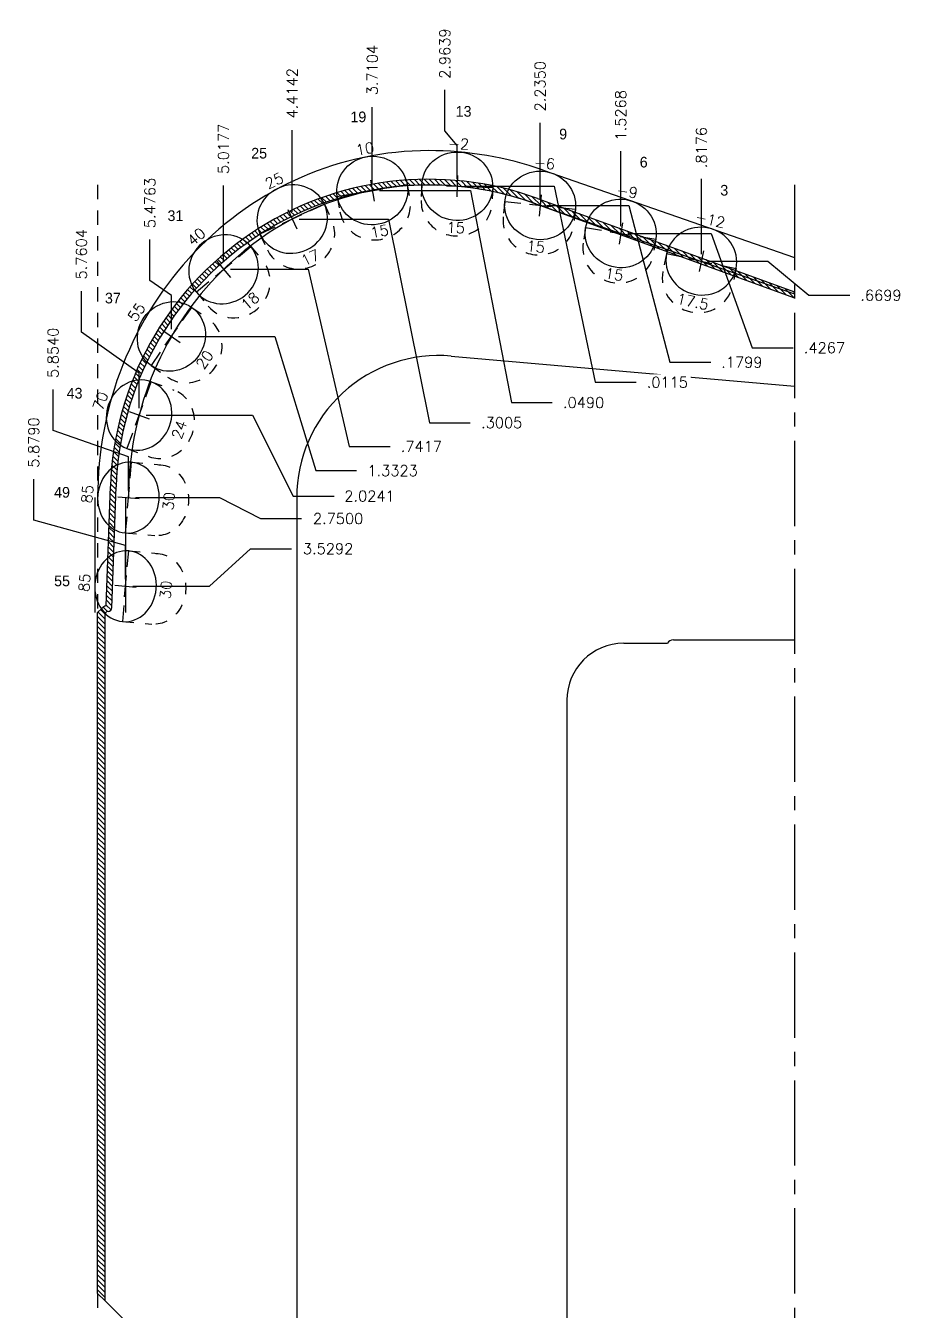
# Model space of a CAD drawing. Extents: x 129 to 184.4, y 10.4 to 28.2.
# Drawn here: x 161.34 to 169.06, y 16.85 to 28.16 of the extents above; entities that cross this region are included whole.
import ezdxf
from ezdxf.enums import TextEntityAlignment as Align

# ---------------------------------------------------------------- set-up
doc = ezdxf.new("R2010")
doc.units = 0
doc.header["$MEASUREMENT"] = 0
doc.header["$PDMODE"] = 35
doc.linetypes.add('CENTER2', pattern=[1.125, 0.75, -0.125, 0.125, -0.125])
doc.linetypes.add('HIDDEN2', pattern=[0.1875, 0.125, -0.0625])
doc.layers.get('0').update_dxf_attribs({"linetype": 'CONTINUOUS'})
doc.layers.get('Defpoints').update_dxf_attribs({"color": 10, "linetype": 'CONTINUOUS'})
doc.layers.add('Blade5', color=7, linetype='CONTINUOUS', true_color=0x0066cc)
doc.layers.add('CLine', color=5, linetype='CENTER2')
doc.layers.add('Dims', color=4, linetype='CONTINUOUS')
doc.styles.add('RomanS', font='romans')
doc.dimstyles.get("Standard").update_dxf_attribs({"dimtxt": 0.094, "dimasz": 0.18, "dimexe": 0.0625, "dimexo": 0.0625, "dimgap": 0.09, "dimtad": 0, "dimtih": 1, "dimtoh": 1, "dimdec": 4, "dimzin": 4, "dimdsep": 46, "dimtxsty": 'RomanS', "dimcen": 0.09, "dimazin": 1, "dimtfac": 1, "dimtdec": 4, "dimtofl": 0, "dimtmove": 0, "dimatfit": 1, "dimfxl": 1, "dimtfill": 1, "dimtolj": 1, "dimtzin": 0, "dimarcsym": 0})

# ---------------------------------------------------------------- blocks, each defined once
blk = doc.blocks.new('CMark')
at = {"layer": 'CLine'}
for p, q in [((-0.094, 0), (0.094, 0)), ((0, 0.094), (0, -0.094))]:
    blk.add_line(p, q, dxfattribs=at)
blk = doc.blocks.new('1613@30')
for p, q in [((-0.17, 0), (-0.312, 0)), ((0.171, 0), (0.312, 0))]:
    blk.add_line(p, q)
at = {"color": 8, "linetype": 'HIDDEN2', "ltscale": 0.5}
blk.add_line((-0.312, 0), (-0.312, -0.26), dxfattribs=at)
at = {"color": 8, "linetype": 'HIDDEN2', "ltscale": 0.5, "flags": 128}
blk.add_lwpolyline([(0.312, 0), (0.312, -0.26)], dxfattribs=at)
at = {"extrusion": (0, 0, -1)}
blk.add_ellipse((0, 0), major_axis=(-0.312, 0), ratio=0.866025, start_param=-3.141592653589793, end_param=3.141592653589793, dxfattribs=at)
at = {"color": 8, "linetype": 'HIDDEN2', "ltscale": 0.5, "extrusion": (0, 0, -1)}
blk.add_ellipse((0, -0.26), major_axis=(-0.312, 0), ratio=0.866025, start_param=3.068877, end_param=6.355901, dxfattribs=at)
blk.add_blockref('CMark', (0, 0))
at = {"style": 'RomanS'}
blk.add_text('30', height=0.094, dxfattribs=at).set_placement((0, -0.356), align=Align.MIDDLE_CENTER)
blk.add_attdef('ANG', text='', height=0.094, dxfattribs=at).set_placement((0, 0.287), align=Align.BOTTOM_CENTER)
blk = doc.blocks.new('1613@15')
for p, q in [((-0.17, 0), (-0.312, 0)), ((0.171, 0), (0.312, 0))]:
    blk.add_line(p, q)
at = {"color": 8, "linetype": 'HIDDEN2', "ltscale": 0.5}
blk.add_line((-0.312, 0), (-0.312, -0.135), dxfattribs=at)
at = {"color": 8, "linetype": 'HIDDEN2', "ltscale": 0.5, "flags": 128}
blk.add_lwpolyline([(0.312, 0), (0.312, -0.135)], dxfattribs=at)
blk.add_ellipse((0, 0), major_axis=(-0.312, 0), ratio=0.965926, start_param=-3.141592653589793, end_param=3.141592653589793)
at = {"color": 8, "linetype": 'HIDDEN2', "ltscale": 0.5}
blk.add_ellipse((0, -0.135), major_axis=(-0.312, 0), ratio=0.965926, start_param=0, end_param=3.141593, dxfattribs=at)
blk.add_blockref('CMark', (0, 0))
at = {"style": 'RomanS'}
blk.add_text('15', height=0.094, dxfattribs=at).set_placement((0, -0.364), align=Align.MIDDLE_CENTER)
blk.add_attdef('ANG', text='', height=0.094, dxfattribs=at).set_placement((0, 0.298), align=Align.BOTTOM_CENTER)
blk = doc.blocks.new('1613@17')
for p, q in [((-0.17, 0), (-0.313, 0)), ((0.171, 0), (0.312, 0))]:
    blk.add_line(p, q)
at = {"color": 8, "linetype": 'HIDDEN2', "ltscale": 0.5}
blk.add_line((-0.313, 0), (-0.313, -0.152), dxfattribs=at)
at = {"color": 8, "linetype": 'HIDDEN2', "ltscale": 0.5, "flags": 128}
blk.add_lwpolyline([(0.312, 0), (0.312, -0.152)], dxfattribs=at)
blk.add_ellipse((0, 0), major_axis=(-0.312, 0), ratio=0.95632, start_param=3.141593, end_param=9.424778)
at = {"color": 8, "linetype": 'HIDDEN2', "ltscale": 0.5}
blk.add_ellipse((0, -0.152), major_axis=(-0.312, 0), ratio=0.95632, start_param=0, end_param=3.141593, dxfattribs=at)
blk.add_blockref('CMark', (0, 0))
at = {"style": 'RomanS'}
blk.add_text('17', height=0.094, dxfattribs=at).set_placement((0.001, -0.373), align=Align.MIDDLE_CENTER)
blk.add_attdef('ANG', text='', height=0.094, dxfattribs=at).set_placement((0, 0.298), align=Align.BOTTOM_CENTER)
blk = doc.blocks.new('1613@18')
for p, q in [((-0.17, 0), (-0.312, 0)), ((0.171, 0), (0.312, 0))]:
    blk.add_line(p, q)
at = {"color": 8, "linetype": 'HIDDEN2', "ltscale": 0.5}
blk.add_line((-0.312, 0), (-0.312, -0.159), dxfattribs=at)
at = {"color": 8, "linetype": 'HIDDEN2', "ltscale": 0.5, "flags": 128}
blk.add_lwpolyline([(0.312, 0), (0.312, -0.159)], dxfattribs=at)
at = {"extrusion": (0, 0, -1)}
blk.add_ellipse((0, 0), major_axis=(-0.312, 0), ratio=0.95104, start_param=-3.141592653589793, end_param=3.141592653589793, dxfattribs=at)
at = {"color": 8, "linetype": 'HIDDEN2', "ltscale": 0.5}
blk.add_ellipse((0, -0.161), major_axis=(0.312, 0), ratio=0.953717, start_param=3.141593, end_param=6.283185, dxfattribs=at)
blk.add_blockref('CMark', (0, 0))
at = {"style": 'RomanS'}
blk.add_text('18', height=0.094, dxfattribs=at).set_placement((0, -0.364), align=Align.MIDDLE_CENTER)
blk.add_attdef('ANG', text='', height=0.094, dxfattribs=at).set_placement((0, 0.298), align=Align.BOTTOM_CENTER)
blk = doc.blocks.new('1613@20')
for p, q in [((-0.17, 0), (-0.312, 0)), ((0.171, 0), (0.312, 0))]:
    blk.add_line(p, q)
at = {"color": 8, "linetype": 'HIDDEN2', "ltscale": 0.5}
blk.add_line((-0.312, 0), (-0.312, -0.178), dxfattribs=at)
at = {"color": 8, "linetype": 'HIDDEN2', "ltscale": 0.5, "flags": 128}
blk.add_lwpolyline([(0.312, 0), (0.312, -0.178)], dxfattribs=at)
blk.add_ellipse((0, 0), major_axis=(-0.312, 0), ratio=0.939693, start_param=-3.141592653589793, end_param=3.141592653589793)
at = {"color": 8, "linetype": 'HIDDEN2', "ltscale": 0.5}
blk.add_ellipse((0, -0.178), major_axis=(-0.312, 0), ratio=0.939693, start_param=0, end_param=3.141593, dxfattribs=at)
blk.add_blockref('CMark', (0, 0))
at = {"style": 'RomanS'}
blk.add_text('20', height=0.094, dxfattribs=at).set_placement((0, -0.356), align=Align.MIDDLE_CENTER)
blk.add_attdef('ANG', text='', height=0.094, dxfattribs=at).set_placement((0, 0.298), align=Align.BOTTOM_CENTER)
blk = doc.blocks.new('1613@24')
for p, q in [((-0.17, 0), (-0.313, 0)), ((0.171, 0), (0.312, 0))]:
    blk.add_line(p, q)
at = {"color": 8, "linetype": 'HIDDEN2', "ltscale": 0.5}
blk.add_line((-0.313, 0), (-0.313, -0.212), dxfattribs=at)
at = {"color": 8, "linetype": 'HIDDEN2', "ltscale": 0.5, "flags": 128}
blk.add_lwpolyline([(0.312, 0), (0.312, -0.212)], dxfattribs=at)
blk.add_ellipse((0, 0), major_axis=(-0.312, 0), ratio=0.913536, start_param=3.141593, end_param=9.424778)
at = {"color": 8, "linetype": 'HIDDEN2', "ltscale": 0.5}
blk.add_ellipse((0, -0.212), major_axis=(-0.312, 0), ratio=0.910656, start_param=0, end_param=3.141593, dxfattribs=at)
blk.add_blockref('CMark', (0, 0))
at = {"style": 'RomanS'}
blk.add_text('24', height=0.094, dxfattribs=at).set_placement((0, -0.376), align=Align.MIDDLE_CENTER)
blk.add_attdef('ANG', text='', height=0.094, dxfattribs=at).set_placement((0, 0.287), align=Align.BOTTOM_CENTER)
blk = doc.blocks.new('*D113')
at = {"layer": 'Defpoints', "color": 0, "transparency": 16777216}
for p in [(167.275, 26.81), (168.093, 26.757), (167.275, 26.087)]:
    blk.add_point(p, dxfattribs=at)
at = {"layer": 'Dims', "color": 0, "lineweight": -2, "transparency": 16777216}
for p, q in [((167.275, 26.45), (167.275, 26.81)), ((167.275, 26.447), (167.275, 26.45)), ((167.275, 26.149), (167.275, 26.447))]:
    blk.add_line(p, q, dxfattribs=at)
at = {"layer": 'Dims', "color": 0, "transparency": 16777216, "insert": (167.275, 27.085), "char_height": 0.094, "attachment_point": 5, "rotation": 90, "style": 'RomanS', "bg_fill": 3, "box_fill_scale": 1.25, "bg_fill_color": 256, "bg_fill_true_color": 13158600, "bg_fill_transparency": 0}
blk.add_mtext('\\A1;.8176', dxfattribs=at)
blk = doc.blocks.new('*D114')
at = {"layer": 'Defpoints', "color": 0, "transparency": 16777216}
for p in [(168.093, 26.757), (167.275, 26.087), (168.58, 25.787)]:
    blk.add_point(p, dxfattribs=at)
at = {"layer": 'Dims', "color": 0, "lineweight": -2, "transparency": 16777216}
for p, q in [((167.338, 26.087), (167.86, 26.087)), ((167.86, 26.087), (168.22, 25.787)), ((168.22, 25.787), (168.58, 25.787))]:
    blk.add_line(p, q, dxfattribs=at)
at = {"layer": 'Dims', "color": 0, "transparency": 16777216, "insert": (168.854, 25.787), "char_height": 0.094, "attachment_point": 5, "style": 'RomanS', "bg_fill": 3, "box_fill_scale": 1.25, "bg_fill_color": 256, "bg_fill_true_color": 13158600, "bg_fill_transparency": 0}
blk.add_mtext('\\A1;.6699', dxfattribs=at)
blk = doc.blocks.new('*D115')
at = {"layer": 'Defpoints', "color": 0, "transparency": 16777216}
for p in [(163.678, 27.24), (168.093, 26.757), (163.678, 26.456)]:
    blk.add_point(p, dxfattribs=at)
at = {"layer": 'Dims', "color": 0, "lineweight": -2, "transparency": 16777216}
for p, q in [((163.678, 26.88), (163.678, 27.24)), ((163.678, 26.816), (163.678, 26.88)), ((163.678, 26.519), (163.678, 26.816))]:
    blk.add_line(p, q, dxfattribs=at)
at = {"layer": 'Dims', "color": 0, "transparency": 16777216, "insert": (163.678, 27.563), "char_height": 0.094, "attachment_point": 5, "rotation": 90, "style": 'RomanS', "bg_fill": 3, "box_fill_scale": 1.25, "bg_fill_color": 256, "bg_fill_true_color": 13158600, "bg_fill_transparency": 0}
blk.add_mtext('\\A1;4.4142', dxfattribs=at)
blk = doc.blocks.new('*D116')
at = {"layer": 'Defpoints', "color": 0, "transparency": 16777216}
for p in [(168.093, 26.757), (163.678, 26.456), (165.244, 24.666)]:
    blk.add_point(p, dxfattribs=at)
at = {"layer": 'Dims', "color": 0, "lineweight": -2, "transparency": 16777216}
for p, q in [((163.741, 26.456), (164.524, 26.456)), ((164.524, 26.456), (164.884, 24.666)), ((164.884, 24.666), (165.244, 24.666))]:
    blk.add_line(p, q, dxfattribs=at)
at = {"layer": 'Dims', "color": 0, "transparency": 16777216, "insert": (165.52, 24.666), "char_height": 0.094, "attachment_point": 5, "style": 'RomanS', "bg_fill": 3, "box_fill_scale": 1.25, "bg_fill_color": 256, "bg_fill_true_color": 13158600, "bg_fill_transparency": 0}
blk.add_mtext('\\A1;.3005', dxfattribs=at)
blk = doc.blocks.new('*D117')
at = {"layer": 'Defpoints', "color": 0, "transparency": 16777216}
for p in [(163.074, 26.751), (168.093, 26.757), (163.075, 26.015)]:
    blk.add_point(p, dxfattribs=at)
at = {"layer": 'Dims', "color": 0, "lineweight": -2, "transparency": 16777216}
for p, q in [((163.074, 26.391), (163.074, 26.751)), ((163.075, 26.375), (163.074, 26.391)), ((163.075, 26.077), (163.075, 26.375))]:
    blk.add_line(p, q, dxfattribs=at)
at = {"layer": 'Dims', "color": 0, "transparency": 16777216, "insert": (163.074, 27.074), "char_height": 0.094, "attachment_point": 5, "rotation": 90, "style": 'RomanS', "bg_fill": 3, "box_fill_scale": 1.25, "bg_fill_color": 256, "bg_fill_true_color": 13158600, "bg_fill_transparency": 0}
blk.add_mtext('\\A1;5.0177', dxfattribs=at)
blk = doc.blocks.new('*D118')
at = {"layer": 'Defpoints', "color": 0, "transparency": 16777216}
for p in [(168.093, 26.757), (163.075, 26.015), (164.539, 24.457)]:
    blk.add_point(p, dxfattribs=at)
at = {"layer": 'Dims', "color": 0, "lineweight": -2, "transparency": 16777216}
for p, q in [((163.137, 26.015), (163.819, 26.015)), ((163.819, 26.015), (164.179, 24.457)), ((164.179, 24.457), (164.539, 24.457))]:
    blk.add_line(p, q, dxfattribs=at)
at = {"layer": 'Dims', "color": 0, "transparency": 16777216, "insert": (164.814, 24.457), "char_height": 0.094, "attachment_point": 5, "style": 'RomanS', "bg_fill": 3, "box_fill_scale": 1.25, "bg_fill_color": 256, "bg_fill_true_color": 13158600, "bg_fill_transparency": 0}
blk.add_mtext('\\A1;.7417', dxfattribs=at)
blk = doc.blocks.new('*D119')
at = {"layer": 'Defpoints', "color": 0, "transparency": 16777216}
for p in [(168.093, 26.757), (162.428, 26.276), (162.616, 25.424)]:
    blk.add_point(p, dxfattribs=at)
at = {"layer": 'Dims', "color": 0, "lineweight": -2, "transparency": 16777216}
for p, q in [((162.428, 25.916), (162.428, 26.276)), ((162.616, 25.784), (162.428, 25.916)), ((162.616, 25.487), (162.616, 25.784))]:
    blk.add_line(p, q, dxfattribs=at)
at = {"layer": 'Dims', "color": 0, "transparency": 16777216, "insert": (162.428, 26.598), "char_height": 0.094, "attachment_point": 5, "rotation": 90, "style": 'RomanS', "bg_fill": 3, "box_fill_scale": 1.25, "bg_fill_color": 256, "bg_fill_true_color": 13158600, "bg_fill_transparency": 0}
blk.add_mtext('\\A1;5.4763', dxfattribs=at)
blk = doc.blocks.new('*D120')
at = {"layer": 'Defpoints', "color": 0, "transparency": 16777216}
for p in [(168.093, 26.757), (162.616, 25.424), (164.245, 24.244)]:
    blk.add_point(p, dxfattribs=at)
at = {"layer": 'Dims', "color": 0, "lineweight": -2, "transparency": 16777216}
for p, q in [((162.679, 25.424), (163.525, 25.424)), ((163.525, 25.424), (163.885, 24.244)), ((163.885, 24.244), (164.245, 24.244))]:
    blk.add_line(p, q, dxfattribs=at)
at = {"layer": 'Dims', "color": 0, "transparency": 16777216, "insert": (164.561, 24.244), "char_height": 0.094, "attachment_point": 5, "style": 'RomanS', "bg_fill": 3, "box_fill_scale": 1.25, "bg_fill_color": 256, "bg_fill_true_color": 13158600, "bg_fill_transparency": 0}
blk.add_mtext('\\A1;1.3323', dxfattribs=at)
blk = doc.blocks.new('*D121')
at = {"layer": 'Defpoints', "color": 0, "transparency": 16777216}
for p in [(168.093, 26.757), (161.825, 25.822), (162.332, 24.733)]:
    blk.add_point(p, dxfattribs=at)
at = {"layer": 'Dims', "color": 0, "lineweight": -2, "transparency": 16777216}
for p, q in [((161.825, 25.462), (161.825, 25.822)), ((162.332, 25.102), (161.825, 25.462)), ((162.332, 24.795), (162.332, 25.102))]:
    blk.add_line(p, q, dxfattribs=at)
at = {"layer": 'Dims', "color": 0, "transparency": 16777216, "insert": (161.825, 26.147), "char_height": 0.094, "attachment_point": 5, "rotation": 90, "style": 'RomanS', "bg_fill": 3, "box_fill_scale": 1.25, "bg_fill_color": 256, "bg_fill_true_color": 13158600, "bg_fill_transparency": 0}
blk.add_mtext('\\A1;5.7604', dxfattribs=at)
blk = doc.blocks.new('*D122')
at = {"layer": 'Defpoints', "color": 0, "transparency": 16777216}
for p in [(168.093, 26.757), (162.332, 24.733), (164.048, 24.021)]:
    blk.add_point(p, dxfattribs=at)
at = {"layer": 'Dims', "color": 0, "lineweight": -2, "transparency": 16777216}
for p, q in [((162.395, 24.733), (163.328, 24.733)), ((163.328, 24.733), (163.688, 24.021)), ((163.688, 24.021), (164.048, 24.021))]:
    blk.add_line(p, q, dxfattribs=at)
at = {"layer": 'Dims', "color": 0, "transparency": 16777216, "insert": (164.358, 24.021), "char_height": 0.094, "attachment_point": 5, "style": 'RomanS', "bg_fill": 3, "box_fill_scale": 1.25, "bg_fill_color": 256, "bg_fill_true_color": 13158600, "bg_fill_transparency": 0}
blk.add_mtext('\\A1;2.0241', dxfattribs=at)
blk = doc.blocks.new('*D123')
at = {"layer": 'Defpoints', "color": 0, "transparency": 16777216}
for p in [(166.566, 27.053), (168.093, 26.757), (166.566, 26.33)]:
    blk.add_point(p, dxfattribs=at)
at = {"layer": 'Dims', "color": 0, "lineweight": -2, "transparency": 16777216}
for p, q in [((166.566, 26.693), (166.566, 27.053)), ((166.566, 26.69), (166.566, 26.693)), ((166.566, 26.393), (166.566, 26.69))]:
    blk.add_line(p, q, dxfattribs=at)
at = {"layer": 'Dims', "color": 0, "transparency": 16777216, "insert": (166.566, 27.369), "char_height": 0.094, "attachment_point": 5, "rotation": 90, "style": 'RomanS', "bg_fill": 3, "box_fill_scale": 1.25, "bg_fill_color": 256, "bg_fill_true_color": 13158600, "bg_fill_transparency": 0}
blk.add_mtext('\\A1;1.5268', dxfattribs=at)
blk = doc.blocks.new('*D124')
at = {"layer": 'Defpoints', "color": 0, "transparency": 16777216}
for p in [(168.093, 26.757), (166.566, 26.33), (168.081, 25.325)]:
    blk.add_point(p, dxfattribs=at)
at = {"layer": 'Dims', "color": 0, "lineweight": -2, "transparency": 16777216}
for p, q in [((166.628, 26.33), (167.361, 26.33)), ((167.361, 26.33), (167.721, 25.325)), ((167.721, 25.325), (168.081, 25.325))]:
    blk.add_line(p, q, dxfattribs=at)
at = {"layer": 'Dims', "color": 0, "transparency": 16777216, "insert": (168.357, 25.325), "char_height": 0.094, "attachment_point": 5, "style": 'RomanS', "bg_fill": 3, "box_fill_scale": 1.25, "bg_fill_color": 256, "bg_fill_true_color": 13158600, "bg_fill_transparency": 0}
blk.add_mtext('\\A1;.4267', dxfattribs=at)
blk = doc.blocks.new('*D125')
at = {"layer": 'Defpoints', "color": 0, "transparency": 16777216}
for p in [(165.858, 27.302), (168.093, 26.757), (165.858, 26.577)]:
    blk.add_point(p, dxfattribs=at)
at = {"layer": 'Dims', "color": 0, "lineweight": -2, "transparency": 16777216}
for p, q in [((165.858, 26.942), (165.858, 27.302)), ((165.858, 26.937), (165.858, 26.942)), ((165.858, 26.639), (165.858, 26.937))]:
    blk.add_line(p, q, dxfattribs=at)
at = {"layer": 'Dims', "color": 0, "transparency": 16777216, "insert": (165.858, 27.625), "char_height": 0.094, "attachment_point": 5, "rotation": 90, "style": 'RomanS', "bg_fill": 3, "box_fill_scale": 1.25, "bg_fill_color": 256, "bg_fill_true_color": 13158600, "bg_fill_transparency": 0}
blk.add_mtext('\\A1;2.2350', dxfattribs=at)
blk = doc.blocks.new('*D126')
at = {"layer": 'Defpoints', "color": 0, "transparency": 16777216}
for p in [(168.093, 26.757), (165.858, 26.577), (167.357, 25.198)]:
    blk.add_point(p, dxfattribs=at)
at = {"layer": 'Dims', "color": 0, "lineweight": -2, "transparency": 16777216}
for p, q in [((165.92, 26.577), (166.637, 26.577)), ((166.637, 26.577), (166.997, 25.198)), ((166.997, 25.198), (167.357, 25.198))]:
    blk.add_line(p, q, dxfattribs=at)
at = {"layer": 'Dims', "color": 0, "transparency": 16777216, "insert": (167.631, 25.198), "char_height": 0.094, "attachment_point": 5, "style": 'RomanS', "bg_fill": 3, "box_fill_scale": 1.25, "bg_fill_color": 256, "bg_fill_true_color": 13158600, "bg_fill_transparency": 0}
blk.add_mtext('\\A1;.1799', dxfattribs=at)
blk = doc.blocks.new('*D127')
at = {"layer": 'Defpoints', "color": 0, "transparency": 16777216}
for p in [(165.02, 27.592), (165.129, 26.745), (168.093, 26.757)]:
    blk.add_point(p, dxfattribs=at)
at = {"layer": 'Dims', "color": 0, "lineweight": -2, "transparency": 16777216}
for p, q in [((165.02, 27.232), (165.02, 27.592)), ((165.129, 27.105), (165.02, 27.232)), ((165.129, 26.808), (165.129, 27.105))]:
    blk.add_line(p, q, dxfattribs=at)
at = {"layer": 'Dims', "color": 0, "transparency": 16777216, "insert": (165.02, 27.912), "char_height": 0.094, "attachment_point": 5, "rotation": 90, "style": 'RomanS', "bg_fill": 3, "box_fill_scale": 1.25, "bg_fill_color": 256, "bg_fill_true_color": 13158600, "bg_fill_transparency": 0}
blk.add_mtext('\\A1;2.9639', dxfattribs=at)
blk = doc.blocks.new('*D128')
at = {"layer": 'Defpoints', "color": 0, "transparency": 16777216}
for p in [(165.129, 26.745), (168.093, 26.757), (166.701, 25.021)]:
    blk.add_point(p, dxfattribs=at)
at = {"layer": 'Dims', "color": 0, "lineweight": -2, "transparency": 16777216}
for p, q in [((165.191, 26.745), (165.981, 26.745)), ((165.981, 26.745), (166.341, 25.021)), ((166.341, 25.021), (166.701, 25.021))]:
    blk.add_line(p, q, dxfattribs=at)
at = {"layer": 'Dims', "color": 0, "transparency": 16777216, "insert": (166.976, 25.021), "char_height": 0.094, "attachment_point": 5, "style": 'RomanS', "bg_fill": 3, "box_fill_scale": 1.25, "bg_fill_color": 256, "bg_fill_true_color": 13158600, "bg_fill_transparency": 0}
blk.add_mtext('\\A1;.0115', dxfattribs=at)
blk = doc.blocks.new('*D129')
at = {"layer": 'Defpoints', "color": 0, "transparency": 16777216}
for p in [(164.382, 27.442), (164.382, 26.708), (168.093, 26.757)]:
    blk.add_point(p, dxfattribs=at)
at = {"layer": 'Dims', "color": 0, "lineweight": -2, "transparency": 16777216}
for p, q in [((164.382, 27.082), (164.382, 27.442)), ((164.382, 27.068), (164.382, 27.082)), ((164.382, 26.77), (164.382, 27.068))]:
    blk.add_line(p, q, dxfattribs=at)
at = {"layer": 'Dims', "color": 0, "transparency": 16777216, "insert": (164.382, 27.767), "char_height": 0.094, "attachment_point": 5, "rotation": 90, "style": 'RomanS', "bg_fill": 3, "box_fill_scale": 1.25, "bg_fill_color": 256, "bg_fill_true_color": 13158600, "bg_fill_transparency": 0}
blk.add_mtext('\\A1;3.7104', dxfattribs=at)
blk = doc.blocks.new('*D130')
at = {"layer": 'Defpoints', "color": 0, "transparency": 16777216}
for p in [(164.382, 26.708), (168.093, 26.757), (165.965, 24.843)]:
    blk.add_point(p, dxfattribs=at)
at = {"layer": 'Dims', "color": 0, "lineweight": -2, "transparency": 16777216}
for p, q in [((164.445, 26.708), (165.245, 26.708)), ((165.245, 26.708), (165.605, 24.843)), ((165.605, 24.843), (165.965, 24.843))]:
    blk.add_line(p, q, dxfattribs=at)
at = {"layer": 'Dims', "color": 0, "transparency": 16777216, "insert": (166.24, 24.843), "char_height": 0.094, "attachment_point": 5, "style": 'RomanS', "bg_fill": 3, "box_fill_scale": 1.25, "bg_fill_color": 256, "bg_fill_true_color": 13158600, "bg_fill_transparency": 0}
blk.add_mtext('\\A1;.0490', dxfattribs=at)
blk = doc.blocks.new('*D131')
at = {"layer": 'Defpoints', "color": 0, "transparency": 16777216}
for p in [(168.093, 26.757), (161.576, 24.957), (162.239, 24.007)]:
    blk.add_point(p, dxfattribs=at)
at = {"layer": 'Dims', "color": 0, "lineweight": -2, "transparency": 16777216}
for p, q in [((161.576, 24.597), (161.576, 24.957)), ((162.239, 24.367), (161.576, 24.597)), ((162.239, 24.069), (162.239, 24.367))]:
    blk.add_line(p, q, dxfattribs=at)
at = {"layer": 'Dims', "color": 0, "transparency": 16777216, "insert": (161.576, 25.28), "char_height": 0.094, "attachment_point": 5, "rotation": 90, "style": 'RomanS', "bg_fill": 3, "box_fill_scale": 1.25, "bg_fill_color": 256, "bg_fill_true_color": 13158600, "bg_fill_transparency": 0}
blk.add_mtext('\\A1;5.8540', dxfattribs=at)
blk = doc.blocks.new('*D132')
at = {"layer": 'Defpoints', "color": 0, "transparency": 16777216}
for p in [(168.093, 26.757), (162.239, 24.007), (163.76, 23.822)]:
    blk.add_point(p, dxfattribs=at)
at = {"layer": 'Dims', "color": 0, "lineweight": -2, "transparency": 16777216}
for p, q in [((162.301, 24.007), (163.04, 24.007)), ((163.04, 24.007), (163.4, 23.822)), ((163.4, 23.822), (163.76, 23.822))]:
    blk.add_line(p, q, dxfattribs=at)
at = {"layer": 'Dims', "color": 0, "transparency": 16777216, "insert": (164.082, 23.822), "char_height": 0.094, "attachment_point": 5, "style": 'RomanS', "bg_fill": 3, "box_fill_scale": 1.25, "bg_fill_color": 256, "bg_fill_true_color": 13158600, "bg_fill_transparency": 0}
blk.add_mtext('\\A1;2.7500', dxfattribs=at)
blk = doc.blocks.new('*D133')
at = {"layer": 'Defpoints', "color": 0, "transparency": 16777216}
for p in [(168.093, 26.757), (161.406, 24.168), (162.214, 23.227)]:
    blk.add_point(p, dxfattribs=at)
at = {"layer": 'Dims', "color": 0, "lineweight": -2, "transparency": 16777216}
for p, q in [((161.406, 23.808), (161.406, 24.168)), ((162.214, 23.587), (161.406, 23.808)), ((162.214, 23.29), (162.214, 23.587))]:
    blk.add_line(p, q, dxfattribs=at)
at = {"layer": 'Dims', "color": 0, "transparency": 16777216, "insert": (161.406, 24.491), "char_height": 0.094, "attachment_point": 5, "rotation": 90, "style": 'RomanS', "bg_fill": 3, "box_fill_scale": 1.25, "bg_fill_color": 256, "bg_fill_true_color": 13158600, "bg_fill_transparency": 0}
blk.add_mtext('\\A1;5.8790', dxfattribs=at)
blk = doc.blocks.new('*D134')
at = {"layer": 'Defpoints', "color": 0, "transparency": 16777216}
for p in [(168.093, 26.757), (163.671, 23.557), (162.214, 23.227)]:
    blk.add_point(p, dxfattribs=at)
at = {"layer": 'Dims', "color": 0, "lineweight": -2, "transparency": 16777216}
for p, q in [((162.951, 23.227), (163.311, 23.557)), ((163.311, 23.557), (163.671, 23.557)), ((162.276, 23.227), (162.951, 23.227))]:
    blk.add_line(p, q, dxfattribs=at)
at = {"layer": 'Dims', "color": 0, "transparency": 16777216, "insert": (163.994, 23.557), "char_height": 0.094, "attachment_point": 5, "style": 'RomanS', "bg_fill": 3, "box_fill_scale": 1.25, "bg_fill_color": 256, "bg_fill_true_color": 13158600, "bg_fill_transparency": 0}
blk.add_mtext('\\A1;3.5292', dxfattribs=at)
blk = doc.blocks.new('1613@17.5')
for p, q in [((-0.17, 0), (-0.312, 0)), ((0.171, 0), (0.312, 0))]:
    blk.add_line(p, q)
at = {"color": 8, "linetype": 'HIDDEN2', "ltscale": 0.5}
blk.add_line((-0.312, 0), (-0.312, -0.159), dxfattribs=at)
at = {"color": 8, "linetype": 'HIDDEN2', "ltscale": 0.5, "flags": 128}
blk.add_lwpolyline([(0.312, 0), (0.312, -0.159)], dxfattribs=at)
at = {"extrusion": (0, 0, -1)}
blk.add_ellipse((0, 0), major_axis=(-0.312, 0), ratio=0.953717, start_param=-3.141592653589793, end_param=3.141592653589793, dxfattribs=at)
at = {"color": 8, "linetype": 'HIDDEN2', "ltscale": 0.5}
blk.add_ellipse((0, -0.159), major_axis=(0.312, 0), ratio=0.953717, start_param=3.141593, end_param=6.283185, dxfattribs=at)
blk.add_blockref('CMark', (0, 0))
at = {"style": 'RomanS'}
blk.add_text('17.5', height=0.094, dxfattribs=at).set_placement((0, -0.364), align=Align.MIDDLE_CENTER)
blk.add_attdef('ANG', text='', height=0.094, dxfattribs=at).set_placement((0, 0.298), align=Align.BOTTOM_CENTER)

msp = doc.modelspace()

# ---------------------------------------------------------------- hatches: boundary and pattern name
h = msp.add_hatch()
h.set_pattern_fill('ANSI31', color=8, scale=0.25, angle=90)
h.set_pattern_definition([(135, (132.462972, 25.50668), (-0.022097087, -0.022097087), [])])
h.paths.add_polyline_path([(162.03016, 22.97543, -0.41421356), (162.06141, 23.00668, 0.40402623), (162.09264, 23.03683), (162.12986, 24.10265, -0.50952545), (165.81874, 26.59083), (168.09266, 25.76319), (168.09266, 25.8164), (165.83585, 26.63781, 0.50952545), (162.07989, 24.10439), (162.04324, 23.05462, 0.14085858), (162.00396, 23.03288), (161.96766, 22.99658), (161.96766, 17.00738), (162.03016, 16.94488)])

# ---------------------------------------------------------------- linework, layer by layer
at = {"color": 6}
for p, q in [((165.88338, 26.88824), (168.09266, 26.11756)), ((165.78395, 26.60323), (168.09266, 25.79787)), ((161.94266, 24.00668), (161.94266, 22.99658)), ((162.21363, 24.00668), (162.21363, 22.99658))]:
    msp.add_line(p, q, dxfattribs=at)
at = {"color": 1, "linetype": 'HIDDEN2'}
for p, q in [((161.96766, 26.75668), (161.96766, 22.99658)), ((161.96766, 17.00738), (161.96766, 14.75668))]:
    msp.add_line(p, q, dxfattribs=at)
for p, q in [((165.81874, 26.59083), (168.09266, 25.76319)), ((162.09264, 23.03683), (162.12986, 24.10265)), ((162.03016, 22.97543), (162.03016, 16.94488)), ((167.03016, 22.75668), (168.09266, 22.75668)), ((166.59266, 22.72543), (166.97604, 22.72543)), ((166.09266, 22.22543), (166.09266, 16.75668)), ((162.03016, 16.94488), (162.59266, 16.38238))]:
    msp.add_line(p, q)
at = {"color": 8}
for p, q in [((165.83585, 26.63781), (168.09266, 25.8164)), ((168.09266, 25.8164), (168.09266, 25.76319)), ((165.07661, 25.25192), (168.09266, 24.98805)), ((162.04324, 23.05462), (162.07989, 24.10439)), ((163.71766, 24.00668), (163.71766, 15.73286)), ((162.00396, 23.03288), (161.96766, 22.99658)), ((161.96766, 17.00738), (161.96766, 22.99658)), ((161.96766, 17.00738), (162.03016, 16.94488))]:
    msp.add_line(p, q, dxfattribs=at)
at = {"color": 8, "lineweight": 0}
for p, q in [((162.00396, 23.03288), (161.96766, 22.99658)), ((161.96766, 22.99658), (161.96766, 17.00738)), ((161.96766, 17.00738), (162.03016, 16.94488))]:
    msp.add_line(p, q, dxfattribs=at)
at = {"color": 6}
for radius in [3.05185, 2.75]:
    msp.add_arc((164.87819, 24.00668), radius, 70.769487, 90, dxfattribs=at)
at = {"color": 8}
for centre, radius, start, end in [((164.87819, 24.00668), 2.8, 70, 178), ((164.96766, 24.00668), 1.25, 85, 180), ((162.06141, 22.97543), 0.08125, 102.928591, 135), ((162.06141, 22.97543), 0.08125, 103.342364, 135)]:
    msp.add_arc(centre, radius, start, end, dxfattribs=at)
for centre, radius, start, end in [((164.87819, 24.00668), 2.75, 70, 178), ((162.06141, 22.97543), 0.03125, 90, 180), ((162.06141, 23.03793), 0.03125, 270, 0), ((167.03016, 22.69418), 0.0625, 90, 150), ((166.59266, 22.22543), 0.5, 90, 180)]:
    msp.add_arc(centre, radius, start, end)
at = {"color": 6}
for major_axis, ratio in [((0, 3.05185), 0.95369139), ((0, 2.75), 0.95983893)]:
    msp.add_ellipse((164.87819, 24.00668), major_axis=major_axis, ratio=ratio, start_param=0, end_param=1.57079633, dxfattribs=at)
at = {"layer": 'CLine'}
msp.add_line((168.09266, 26.75668), (168.09266, 14.75668), dxfattribs=at)

# ---------------------------------------------------------------- block references
at = {"layer": 'Blade5'}
for name, p, rotation, values in [('1613@15', (164.38224, 26.7077), 10, {'ANG': '10'}), ('1613@17', (163.67842, 26.45618), 25, {'ANG': '25'}), ('1613@18', (163.07498, 26.01494), 40, {'ANG': '40'}), ('1613@20', (162.61641, 25.42436), 55, {'ANG': '55'}), ('1613@24', (162.33226, 24.73261), 70, {'ANG': '70'}), ('1613@30', (162.23863, 24.00668), 85, {'ANG': '85'}), ('1613@30', (162.21363, 23.22744), 85, {'ANG': '85'})]:
    msp.add_blockref(name, p, dxfattribs=dict(at, rotation=rotation)).add_auto_attribs(values)

# ---------------------------------------------------------------- next in the draw order: dimensions: what is measured, and where the dimension line sits
at = {"layer": 'Dims'}
dim = msp.add_ordinate_dim(feature_location=(167.27509, 26.08674), offset=(-0.00009, 0.72293), dtype=1, origin=(168.09266, 26.75668), dimstyle='Standard', dxfattribs=at)
dim.commit()
dim.dimension.update_dxf_attribs({"geometry": '*D113', "text_midpoint": (167.275, 27.08543)})

# ---------------------------------------------------------------- next in the draw order: dimensions: what is measured, and where the dimension line sits
dim = msp.add_ordinate_dim(feature_location=(167.27509, 26.08674), offset=(1.30536, -0.30007), dtype=0, origin=(168.09266, 26.75668), dimstyle='Standard', dxfattribs=at)
dim.commit()
dim.dimension.update_dxf_attribs({"geometry": '*D114', "text_midpoint": (168.85398, 25.78668)})

# ---------------------------------------------------------------- next in the draw order: dimensions: what is measured, and where the dimension line sits
dim = msp.add_ordinate_dim(feature_location=(163.67842, 26.45618), offset=(-0.00024, 0.78373), dtype=1, origin=(168.09266, 26.75668), dimstyle='Standard', dxfattribs=at)
dim.commit()
dim.dimension.update_dxf_attribs({"geometry": '*D115', "text_midpoint": (163.67818, 27.56268)})

# ---------------------------------------------------------------- next in the draw order: dimensions: what is measured, and where the dimension line sits
dim = msp.add_ordinate_dim(feature_location=(163.67842, 26.45618), offset=(1.56562, -1.79022), dtype=0, origin=(168.09266, 26.75668), dimstyle='Standard', dxfattribs=at)
dim.commit()
dim.dimension.update_dxf_attribs({"geometry": '*D116', "text_midpoint": (165.5198, 24.66596)})

# ---------------------------------------------------------------- next in the draw order: dimensions: what is measured, and where the dimension line sits
dim = msp.add_ordinate_dim(feature_location=(163.07498, 26.01494), offset=(-0.00064, 0.7365), dtype=1, origin=(168.09266, 26.75668), dimstyle='Standard', dxfattribs=at)
dim.commit()
dim.dimension.update_dxf_attribs({"geometry": '*D117', "text_midpoint": (163.07434, 27.07421)})

# ---------------------------------------------------------------- next in the draw order: texts
at = {"layer": 'Blade5'}
msp.add_text('25', height=0.09375, dxfattribs=at).set_placement((163.38781, 26.98926), align=Align.CENTER)

# ---------------------------------------------------------------- next in the draw order: dimensions: what is measured, and where the dimension line sits
at = {"layer": 'Dims'}
dim = msp.add_ordinate_dim(feature_location=(163.07498, 26.01494), offset=(1.46373, -1.55779), dtype=0, origin=(168.09266, 26.75668), dimstyle='Standard', dxfattribs=at)
dim.commit()
dim.dimension.update_dxf_attribs({"geometry": '*D118', "text_midpoint": (164.81448, 24.45715)})

# ---------------------------------------------------------------- next in the draw order: dimensions: what is measured, and where the dimension line sits
dim = msp.add_ordinate_dim(feature_location=(162.6164138, 25.4243595), offset=(-0.1879306, 0.8512238), dtype=1, origin=(168.0926639, 26.7566756), dimstyle='Standard', dxfattribs=at)
dim.commit()
dim.dimension.update_dxf_attribs({"geometry": '*D119', "text_midpoint": (162.4284832, 26.5983452)})

# ---------------------------------------------------------------- next in the draw order: dimensions: what is measured, and where the dimension line sits
dim = msp.add_ordinate_dim(feature_location=(162.61641, 25.42436), offset=(1.62827, -1.18019), dtype=0, origin=(168.09266, 26.75668), dimstyle='Standard', dxfattribs=at)
dim.commit()
dim.dimension.update_dxf_attribs({"geometry": '*D120', "text_midpoint": (164.56073, 24.24416)})

# ---------------------------------------------------------------- next in the draw order: dimensions: what is measured, and where the dimension line sits
dim = msp.add_ordinate_dim(feature_location=(162.33226, 24.73261), offset=(-0.50754, 1.0897), dtype=1, origin=(168.09266, 26.75668), dimstyle='Standard', dxfattribs=at)
dim.commit()
dim.dimension.update_dxf_attribs({"geometry": '*D121', "text_midpoint": (161.82472, 26.14731)})

# ---------------------------------------------------------------- next in the draw order: dimensions: what is measured, and where the dimension line sits
dim = msp.add_ordinate_dim(feature_location=(162.33226, 24.73261), offset=(1.71615, -0.71157), dtype=0, origin=(168.09266, 26.75668), dimstyle='Standard', dxfattribs=at)
dim.commit()
dim.dimension.update_dxf_attribs({"geometry": '*D122', "text_midpoint": (164.35774, 24.02104)})

# ---------------------------------------------------------------- next in the draw order: dimensions: what is measured, and where the dimension line sits
dim = msp.add_ordinate_dim(feature_location=(166.56582, 26.33001), offset=(-0.00013, 0.72278), dtype=1, origin=(168.09266, 26.75668), dimstyle='Standard', dxfattribs=at)
dim.commit()
dim.dimension.update_dxf_attribs({"geometry": '*D123', "text_midpoint": (166.56569, 27.36884)})

# ---------------------------------------------------------------- next in the draw order: dimensions: what is measured, and where the dimension line sits
dim = msp.add_ordinate_dim(feature_location=(166.56582, 26.33001), offset=(1.51506, -1.0048), dtype=0, origin=(168.09266, 26.75668), dimstyle='Standard', dxfattribs=at)
dim.commit()
dim.dimension.update_dxf_attribs({"geometry": '*D124', "text_midpoint": (168.35664, 25.3252)})

# ---------------------------------------------------------------- next in the draw order: dimensions: what is measured, and where the dimension line sits
dim = msp.add_ordinate_dim(feature_location=(165.85767, 26.57681), offset=(0.00063, 0.72534), dtype=1, origin=(168.09266, 26.75668), dimstyle='Standard', dxfattribs=at)
dim.commit()
dim.dimension.update_dxf_attribs({"geometry": '*D125', "text_midpoint": (165.85831, 27.62491)})

# ---------------------------------------------------------------- next in the draw order: dimensions: what is measured, and where the dimension line sits
dim = msp.add_ordinate_dim(feature_location=(165.85767, 26.57681), offset=(1.49974, -1.37839), dtype=0, origin=(168.09266, 26.75668), dimstyle='Standard', dxfattribs=at)
dim.commit()
dim.dimension.update_dxf_attribs({"geometry": '*D126', "text_midpoint": (167.63094, 25.19843)})

# ---------------------------------------------------------------- next in the draw order: dimensions: what is measured, and where the dimension line sits
dim = msp.add_ordinate_dim(feature_location=(165.12875, 26.7452), offset=(-0.10891, 0.84644), dtype=1, origin=(168.09266, 26.75668), dimstyle='Standard', dxfattribs=at)
dim.commit()
dim.dimension.update_dxf_attribs({"geometry": '*D127', "text_midpoint": (165.01984, 27.91217)})

# ---------------------------------------------------------------- next in the draw order: dimensions: what is measured, and where the dimension line sits
dim = msp.add_ordinate_dim(feature_location=(165.12875, 26.7452), offset=(1.57177, -1.72427), dtype=0, origin=(168.09266, 26.75668), dimstyle='Standard', dxfattribs=at)
dim.commit()
dim.dimension.update_dxf_attribs({"geometry": '*D128', "text_midpoint": (166.97628, 25.02094)})

# ---------------------------------------------------------------- next in the draw order: dimensions: what is measured, and where the dimension line sits
dim = msp.add_ordinate_dim(feature_location=(164.38224, 26.7077), offset=(-0.00022, 0.73381), dtype=1, origin=(168.09266, 26.75668), dimstyle='Standard', dxfattribs=at)
dim.commit()
dim.dimension.update_dxf_attribs({"geometry": '*D129', "text_midpoint": (164.38202, 27.76651)})

# ---------------------------------------------------------------- next in the draw order: texts
at = {"layer": 'Blade5'}
for s, p in [('19', (164.25976, 27.30847)), ('13', (165.18473, 27.35703)), ('9', (166.05998, 27.15746)), ('6', (166.76813, 26.91043))]:
    msp.add_text(s, height=0.09375, dxfattribs=at).set_placement(p, align=Align.CENTER)

# ---------------------------------------------------------------- next in the draw order: dimensions: what is measured, and where the dimension line sits
at = {"layer": 'Dims'}
dim = msp.add_ordinate_dim(feature_location=(164.38224, 26.7077), offset=(1.58243, -1.86425), dtype=0, origin=(168.09266, 26.75668), dimstyle='Standard', dxfattribs=at)
dim.commit()
dim.dimension.update_dxf_attribs({"geometry": '*D130', "text_midpoint": (166.24043, 24.84345)})

# ---------------------------------------------------------------- next in the draw order: dimensions: what is measured, and where the dimension line sits
dim = msp.add_ordinate_dim(feature_location=(162.23863, 24.00668), offset=(-0.66281, 0.95007), dtype=1, origin=(168.09266, 26.75668), dimstyle='Standard', dxfattribs=at)
dim.commit()
dim.dimension.update_dxf_attribs({"geometry": '*D131', "text_midpoint": (161.57582, 25.27951)})

# ---------------------------------------------------------------- next in the draw order: dimensions: what is measured, and where the dimension line sits
dim = msp.add_ordinate_dim(feature_location=(162.23863, 24.00668), offset=(1.521, -0.18456), dtype=0, origin=(168.09266, 26.75668), dimstyle='Standard', dxfattribs=at)
dim.commit()
dim.dimension.update_dxf_attribs({"geometry": '*D132', "text_midpoint": (164.0824, 23.82211)})

# ---------------------------------------------------------------- next in the draw order: dimensions: what is measured, and where the dimension line sits
dim = msp.add_ordinate_dim(feature_location=(162.21363, 23.22744), offset=(-0.80728, 0.94088), dtype=1, origin=(168.09266, 26.75668), dimstyle='Standard', dxfattribs=at)
dim.commit()
dim.dimension.update_dxf_attribs({"geometry": '*D133', "text_midpoint": (161.40635, 24.49108)})

# ---------------------------------------------------------------- next in the draw order: texts
at = {"layer": 'Blade5'}
for s, p in [('43', (161.76517, 24.87818)), ('49', (161.65516, 24.00668)), ('55', (161.65516, 23.22744))]:
    msp.add_text(s, height=0.09375, dxfattribs=at).set_placement(p, align=Align.CENTER)

# ---------------------------------------------------------------- next in the draw order: dimensions: what is measured, and where the dimension line sits
at = {"layer": 'Dims'}
dim = msp.add_ordinate_dim(feature_location=(162.21363, 23.22744), offset=(1.45765, 0.32982), dtype=0, origin=(168.09266, 26.75668), dimstyle='Standard', dxfattribs=at)
dim.commit()
dim.dimension.update_dxf_attribs({"geometry": '*D134', "text_midpoint": (163.99405, 23.55726)})

# ---------------------------------------------------------------- next in the draw order: block references
at = {"layer": 'Blade5'}
for name, p, rotation, values in [('1613@15', (165.12875, 26.7452), 358, {'ANG': '-2'}), ('1613@15', (165.85767, 26.57681), 354.0000000000001, {'ANG': '-6'}), ('1613@15', (166.56582, 26.33001), 351, {'ANG': '-9'}), ('1613@17.5', (167.27509, 26.08674), 348, {'ANG': '-12'})]:
    msp.add_blockref(name, p, dxfattribs=dict(at, rotation=rotation)).add_auto_attribs(values)

# ---------------------------------------------------------------- next in the draw order: texts
for s, p in [('3', (167.47626, 26.66341)), ('31', (162.65192, 26.43955)), ('37', (162.10198, 25.7149))]:
    msp.add_text(s, height=0.09375, dxfattribs=at).set_placement(p, align=Align.CENTER)

doc.saveas('drawing.dxf')
